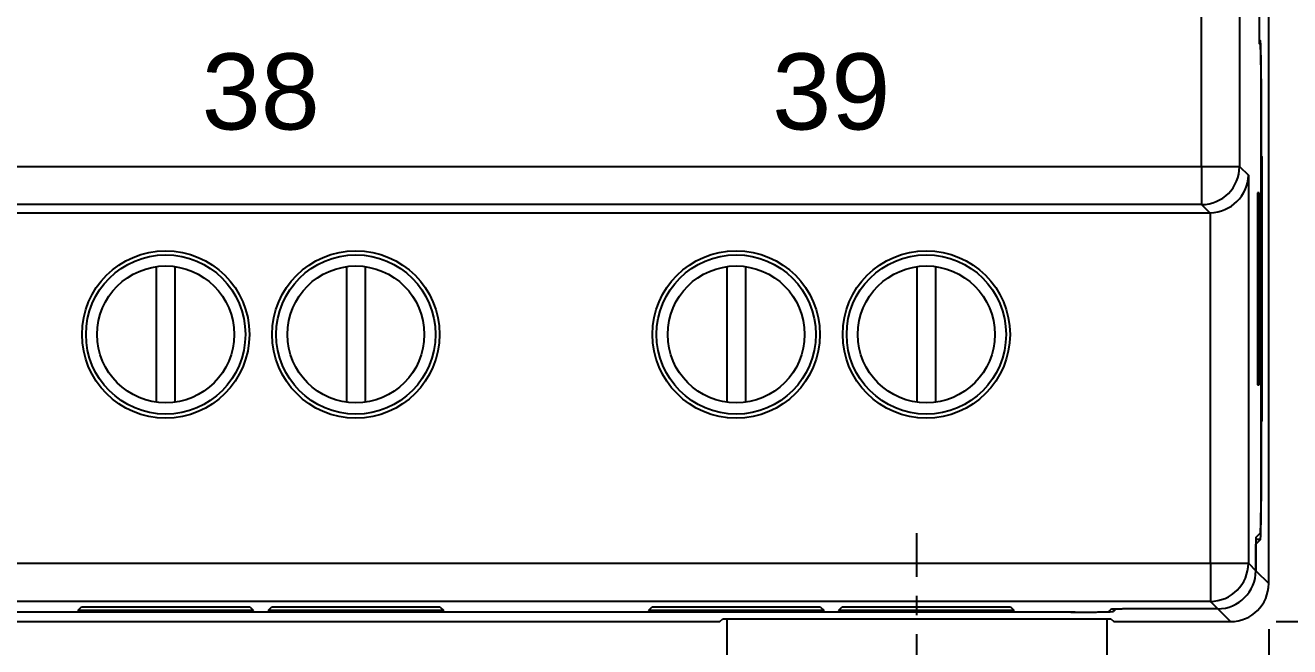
# Model space of a CAD drawing. Extents: x -197 to 433, y -280 to 31.
# Drawn here: x 45 to 78.25, y -91.41 to -75.07 of the extents above; entities that cross this region are included whole.
import ezdxf

# ---------------------------------------------------------------- set-up
doc = ezdxf.new("R2010")
doc.units = 0
doc.header["$LTSCALE"] = 4
doc.header["$PDMODE"] = 2
doc.header["$PDSIZE"] = 3
doc.linetypes.add('CENTER2', pattern=[1.125, 0.75, -0.125, 0.125, -0.125])
doc.layers.get('0').update_dxf_attribs({"linetype": 'CONTINUOUS'})
doc.layers.get('DEFPOINTS').update_dxf_attribs({"linetype": 'CONTINUOUS'})
doc.layers.add('1', color=1, linetype='CENTER2')
doc.layers.add('3', color=2, linetype='CONTINUOUS')
doc.styles.add('DIMENSION', font='arial.ttf')
doc.styles.get("Standard").update_dxf_attribs({"font": 'romans.shx', "bigfont": 'cadsg.shx'})
doc.styles.add('안보일때', font='arialbd.ttf', dxfattribs={"height": 8})
doc.dimstyles.new('STANDARD$0', dxfattribs={"dimtxt": 2, "dimasz": 1.8, "dimexe": 1, "dimexo": 1, "dimgap": 1, "dimtad": 1, "dimzin": 13, "dimdsep": 46, "dimtxsty": 'Standard', "dimcen": 0.09, "dimadec": 0, "dimazin": 0, "dimtp": 0.3, "dimtfac": 1, "dimtix": 1, "dimtmove": 2, "dimatfit": 3, "dimfxl": 1, "dimtolj": 1, "dimtzin": 13, "dimarcsym": 0})

# ---------------------------------------------------------------- blocks, each defined once
blk = doc.blocks.new('*D538')
at = {"color": 2, "lineweight": -2, "transparency": 16777216}
for p, q in [((77.894, -0.245), (89.574, -0.245)), ((88.374, -86.747), (88.374, -4.245)), ((77.894, -90.747), (89.574, -90.747))]:
    blk.add_line(p, q, dxfattribs=at)
at = {"color": 2, "transparency": 16777216}
for points in [[(87.707, -4.245), (89.04, -4.245), (88.374, -0.245)], [(87.707, -86.747), (89.04, -86.747), (88.374, -90.747)]]:
    blk.add_solid(points, dxfattribs=at)
at = {"layer": 'DEFPOINTS', "color": 0, "transparency": 16777216}
for p in [(76.694, -0.245), (88.374, -0.245), (76.694, -90.747)]:
    blk.add_point(p, dxfattribs=at)
at = {"color": 3, "transparency": 16777216, "insert": (85.174, -45.496), "char_height": 4, "attachment_point": 5, "rotation": 90, "style": 'DIMENSION'}
blk.add_mtext('\\A1;90.5', dxfattribs=at)
blk = doc.blocks.new('*D539')
at = {"color": 2, "lineweight": -2, "transparency": 16777216}
for p, q in [((73.643, 8.755), (98.512, 8.755)), ((97.312, 4.755), (97.312, -95.747)), ((73.642, -99.747), (98.512, -99.747))]:
    blk.add_line(p, q, dxfattribs=at)
at = {"color": 2, "transparency": 16777216}
for points in [[(96.645, 4.755), (97.978, 4.755), (97.312, 8.755)], [(96.645, -95.747), (97.978, -95.747), (97.312, -99.747)]]:
    blk.add_solid(points, dxfattribs=at)
at = {"layer": 'DEFPOINTS', "color": 0, "transparency": 16777216}
for p in [(72.443, 8.755), (72.442, -99.747), (97.312, -99.747)]:
    blk.add_point(p, dxfattribs=at)
at = {"color": 3, "transparency": 16777216, "insert": (94.112, -45.496), "char_height": 4, "attachment_point": 5, "rotation": 90, "style": 'DIMENSION'}
blk.add_mtext('\\A1;108.5', dxfattribs=at)
blk = doc.blocks.new('*D547')
at = {"layer": '3', "color": 2, "lineweight": -2, "transparency": 16777216}
for p, q in [((88.374, -86.747), (88.374, -82.747)), ((77.894, -90.747), (89.574, -90.747)), ((88.374, -99.747), (88.374, -90.747)), ((73.643, -99.747), (89.574, -99.747)), ((88.374, -103.747), (88.374, -107.747))]:
    blk.add_line(p, q, dxfattribs=at)
at = {"layer": '3', "color": 2, "transparency": 16777216}
for points in [[(87.707, -86.747), (89.04, -86.747), (88.374, -90.747)], [(87.707, -103.747), (89.04, -103.747), (88.374, -99.747)]]:
    blk.add_solid(points, dxfattribs=at)
at = {"layer": 'DEFPOINTS', "color": 0, "transparency": 16777216}
for p in [(76.694, -90.747), (88.374, -90.747), (72.443, -99.747)]:
    blk.add_point(p, dxfattribs=at)
at = {"layer": '3', "color": 3, "transparency": 16777216, "insert": (85.174, -95.247), "char_height": 4, "attachment_point": 5, "rotation": 90, "style": 'DIMENSION'}
blk.add_mtext('\\A1;9', dxfattribs=at)
blk = doc.blocks.new('*D554')
at = {"layer": '3', "color": 2, "lineweight": -2, "transparency": 16777216}
for p, q in [((77.694, -90.948), (77.694, -117.726)), ((68.443, -104.272), (68.443, -117.726)), ((64.443, -116.526), (60.443, -116.526)), ((68.443, -116.526), (77.694, -116.526)), ((81.694, -116.526), (100.284, -116.526))]:
    blk.add_line(p, q, dxfattribs=at)
at = {"layer": '3', "color": 2, "transparency": 16777216}
for points in [[(64.443, -115.859), (64.443, -117.192), (68.443, -116.526)], [(81.694, -115.859), (81.694, -117.192), (77.694, -116.526)]]:
    blk.add_solid(points, dxfattribs=at)
at = {"layer": 'DEFPOINTS', "color": 0, "transparency": 16777216}
for p in [(77.694, -89.748), (68.443, -103.072), (77.694, -116.526)]:
    blk.add_point(p, dxfattribs=at)
at = {"layer": '3', "color": 3, "transparency": 16777216, "insert": (92.989, -113.326), "char_height": 4, "attachment_point": 5, "style": 'DIMENSION'}
blk.add_mtext('\\A1;9.25', dxfattribs=at)

msp = doc.modelspace()

# ---------------------------------------------------------------- linework, layer by layer
for p, q in [((77.694, -89.748), (77.694, -64.373)), ((75.928, -78.781), (75.928, -71.471)), ((76.927, -71.445), (76.927, -78.781)), ((77.443, -72.514), (77.443, -75.444)), ((77.443, -72.61), (77.443, -75.546)), ((77.443, -75.444), (77.478, -75.479)), ((77.443, -75.479), (77.478, -75.479)), ((77.476, -75.579), (77.443, -75.546)), ((77.495, -76.479), (77.493, -76.479)), ((77.493, -87.413), (77.493, -76.579)), ((77.495, -76.479), (77.495, -78.496)), ((-48.542, -78.781), (75.928, -78.781)), ((75.928, -78.781), (76.927, -78.781)), ((75.928, -78.781), (75.928, -79.781)), ((76.927, -78.781), (77.16, -79.013)), ((77.493, -78.496), (77.495, -78.496)), ((77.493, -78.514), (77.512, -78.514)), ((77.495, -78.496), (77.512, -78.514)), ((77.512, -78.514), (77.512, -85.479)), ((77.16, -79.013), (77.16, -89.213)), ((75.928, -79.781), (-48.542, -79.781)), ((76.143, -79.996), (75.928, -79.781)), ((77.443, -79.47), (77.399, -79.471)), ((77.399, -79.471), (77.399, -84.522)), ((77.443, -84.522), (77.443, -79.47)), ((-48.757, -79.996), (76.143, -79.996)), ((76.16, -89.213), (76.16, -79.996)), ((48.443, -81.414), (48.443, -84.979)), ((48.943, -84.979), (48.943, -81.414)), ((53.443, -81.414), (53.443, -84.979)), ((53.943, -84.979), (53.943, -81.414)), ((63.443, -81.414), (63.443, -84.979)), ((63.943, -84.979), (63.943, -81.414)), ((68.443, -81.414), (68.443, -84.979)), ((68.943, -84.979), (68.943, -81.414)), ((77.399, -84.522), (77.443, -84.522)), ((77.493, -85.479), (77.512, -85.479)), ((77.493, -85.496), (77.495, -85.496)), ((77.512, -85.479), (77.495, -85.496)), ((77.495, -85.496), (77.495, -87.583)), ((77.493, -87.583), (77.495, -87.583)), ((77.355, -88.534), (77.476, -88.413)), ((77.355, -88.534), (77.355, -89.409)), ((77.478, -88.583), (77.355, -88.706)), ((77.478, -88.583), (77.355, -88.583)), ((77.355, -89.409), (77.355, -88.706)), ((-48.774, -89.213), (76.16, -89.213)), ((76.16, -89.213), (77.16, -89.213)), ((76.16, -89.213), (76.16, -90.213)), ((77.16, -89.213), (77.355, -89.409)), ((77.355, -89.409), (77.694, -89.748)), ((76.16, -90.213), (-48.774, -90.213)), ((46.383, -90.455), (46.48, -90.359)), ((46.48, -90.359), (50.905, -90.359)), ((50.905, -90.359), (51.002, -90.455)), ((51.383, -90.455), (51.48, -90.359)), ((51.48, -90.359), (55.905, -90.359)), ((55.905, -90.359), (56.002, -90.455)), ((61.383, -90.455), (61.48, -90.359)), ((61.48, -90.359), (65.905, -90.359)), ((65.905, -90.359), (66.002, -90.455)), ((66.383, -90.455), (66.48, -90.359)), ((66.48, -90.359), (70.905, -90.359)), ((70.905, -90.359), (71.002, -90.455)), ((73.547, -90.426), (73.494, -90.479)), ((73.61, -90.42), (73.61, -90.479)), ((73.663, -90.426), (73.61, -90.479)), ((73.663, -90.426), (73.663, -90.418)), ((76.355, -90.409), (74.547, -90.409)), ((76.355, -90.409), (74.663, -90.409)), ((76.355, -90.409), (76.16, -90.213)), ((76.694, -90.747), (76.355, -90.409)), ((72.495, -90.496), (22.866, -90.496)), ((72.61, -90.496), (23.066, -90.496)), ((23.869, -90.747), (63.266, -90.747)), ((51.002, -90.455), (46.383, -90.455)), ((56.002, -90.455), (51.383, -90.455)), ((66.002, -90.455), (61.383, -90.455)), ((63.266, -90.747), (63.343, -90.671)), ((63.343, -90.671), (73.543, -90.671)), ((63.443, -90.671), (63.443, -98.748)), ((71.002, -90.455), (66.383, -90.455)), ((72.61, -90.496), (72.61, -90.496)), ((73.443, -98.748), (73.443, -90.671)), ((73.543, -90.671), (73.619, -90.747)), ((73.619, -90.747), (76.694, -90.747))]:
    msp.add_line(p, q)
for centre, radius in [((48.693, -83.196), 2.2), ((48.693, -83.196), 2.095), ((53.693, -83.196), 2.2), ((53.693, -83.196), 2.095), ((63.693, -83.196), 2.2), ((63.693, -83.196), 2.095), ((68.693, -83.196), 2.2), ((68.693, -83.196), 2.095), ((48.693, -83.196), 1.8), ((53.693, -83.196), 1.8), ((63.693, -83.196), 1.8), ((68.693, -83.196), 1.8)]:
    msp.add_circle(centre, radius)
for centre, start, end in [((75.927, -78.781), 270.0206, 359.9793), ((76.159, -89.213), 270.0207, 359.9794)]:
    msp.add_arc(centre, 1, start, end)
for centre, major_axis, ratio, start_param, end_param in [((77.476, -76.579), (0, 1), 0.017455, 4.712389, 6.265732), ((77.478, -76.479), (0, 1), 0.017455, 4.712389, 6.265732), ((76.16, -79.013), (0.927, 0.384), 0.975619, 4.32834, 5.881683), ((76.142, -78.996), (0.707, -0.707), 0.999695, 5.497939, 5.515088), ((77.476, -87.413), (0, 1), 0.017455, 3.159046, 4.712389), ((77.478, -87.583), (0, 1), 0.017455, 3.159046, 4.712389), ((76.355, -89.409), (0.707, -0.707), 0.999695, 5.497939, 7.068431), ((76.355, -89.409), (0.707, -0.707), 0.999695, 5.497939, 7.068431), ((76.694, -89.747), (0.707, -0.707), 0.999695, 5.497939, 7.068431), ((74.547, -90.426), (1, 0), 0.017455, 1.570796, 3.124139), ((74.663, -90.426), (1, 0), 0.017455, 1.570796, 3.124139), ((72.495, -90.479), (1, 0), 0.017455, 4.712389, 6.265732), ((72.61, -90.479), (1, 0), 0.017455, 4.712389, 6.265732)]:
    msp.add_ellipse(centre, major_axis=major_axis, ratio=ratio, start_param=start_param, end_param=end_param)
at = {"layer": '1'}
msp.add_line((68.443, -103.072), (68.443, -88.423), dxfattribs=at)

# ---------------------------------------------------------------- texts
at = {"char_height": 2, "width": 9.81394, "attachment_point": 8, "style": '안보일때'}
for s, insert in [('{\\fArial|b0|i0|c0|p34;38}', (51.192, -77.836)), ('{\\fArial|b0|i0|c0|p34;39}', (66.192, -77.836))]:
    msp.add_mtext(s, dxfattribs=dict(at, insert=insert))

# ---------------------------------------------------------------- dimensions: what is measured, and where the dimension line sits
for base, p1, p2, picture, middle in [((97.312, -99.747), (72.443, 8.755), (72.442, -99.747), '*D539', (94.112, -45.496)), ((88.374, -0.245), (76.694, -90.747), (76.694, -0.245), '*D538', (85.174, -45.496))]:
    dim = msp.add_linear_dim(base=base, p1=p1, p2=p2, angle=90, dimstyle='STANDARD$0', override={"dimtxt": 4, "dimasz": 4, "dimexe": 1.2, "dimexo": 1.2, "dimgap": 1.2, "dimzin": 8, "dimtxsty": 'DIMENSION', "dimcen": 0, "dimclrd": 2, "dimclre": 2, "dimclrt": 3, "dimatfit": 0, "dimtzin": 8})
    dim.commit()
    dim.dimension.update_dxf_attribs({"geometry": picture, "text_midpoint": middle})
at = {"layer": '3'}
dim = msp.add_linear_dim(base=(88.374, -90.747), p1=(72.443, -99.747), p2=(76.694, -90.747), angle=90, dimstyle='STANDARD$0', override={"dimtxt": 4, "dimasz": 4, "dimexe": 1.2, "dimexo": 1.2, "dimgap": 1.2, "dimzin": 8, "dimtxsty": 'DIMENSION', "dimcen": 0, "dimclrd": 2, "dimclre": 2, "dimclrt": 3, "dimatfit": 0, "dimtzin": 8}, dxfattribs=at)
dim.commit()
dim.dimension.update_dxf_attribs({"geometry": '*D547', "text_midpoint": (85.174, -95.247)})
dim = msp.add_linear_dim(base=(77.694, -116.526), p1=(68.443, -103.072), p2=(77.694, -89.748), dimstyle='STANDARD$0', override={"dimtxt": 4, "dimasz": 4, "dimexe": 1.2, "dimexo": 1.2, "dimgap": 1.2, "dimzin": 8, "dimtxsty": 'DIMENSION', "dimcen": 0, "dimclrd": 2, "dimclre": 2, "dimclrt": 3, "dimtmove": 0, "dimatfit": 0, "dimtzin": 8}, dxfattribs=at)
dim.commit()
dim.dimension.update_dxf_attribs({"geometry": '*D554', "text_midpoint": (92.989, -116.526), "dimtype": 160})

doc.saveas('drawing.dxf')
